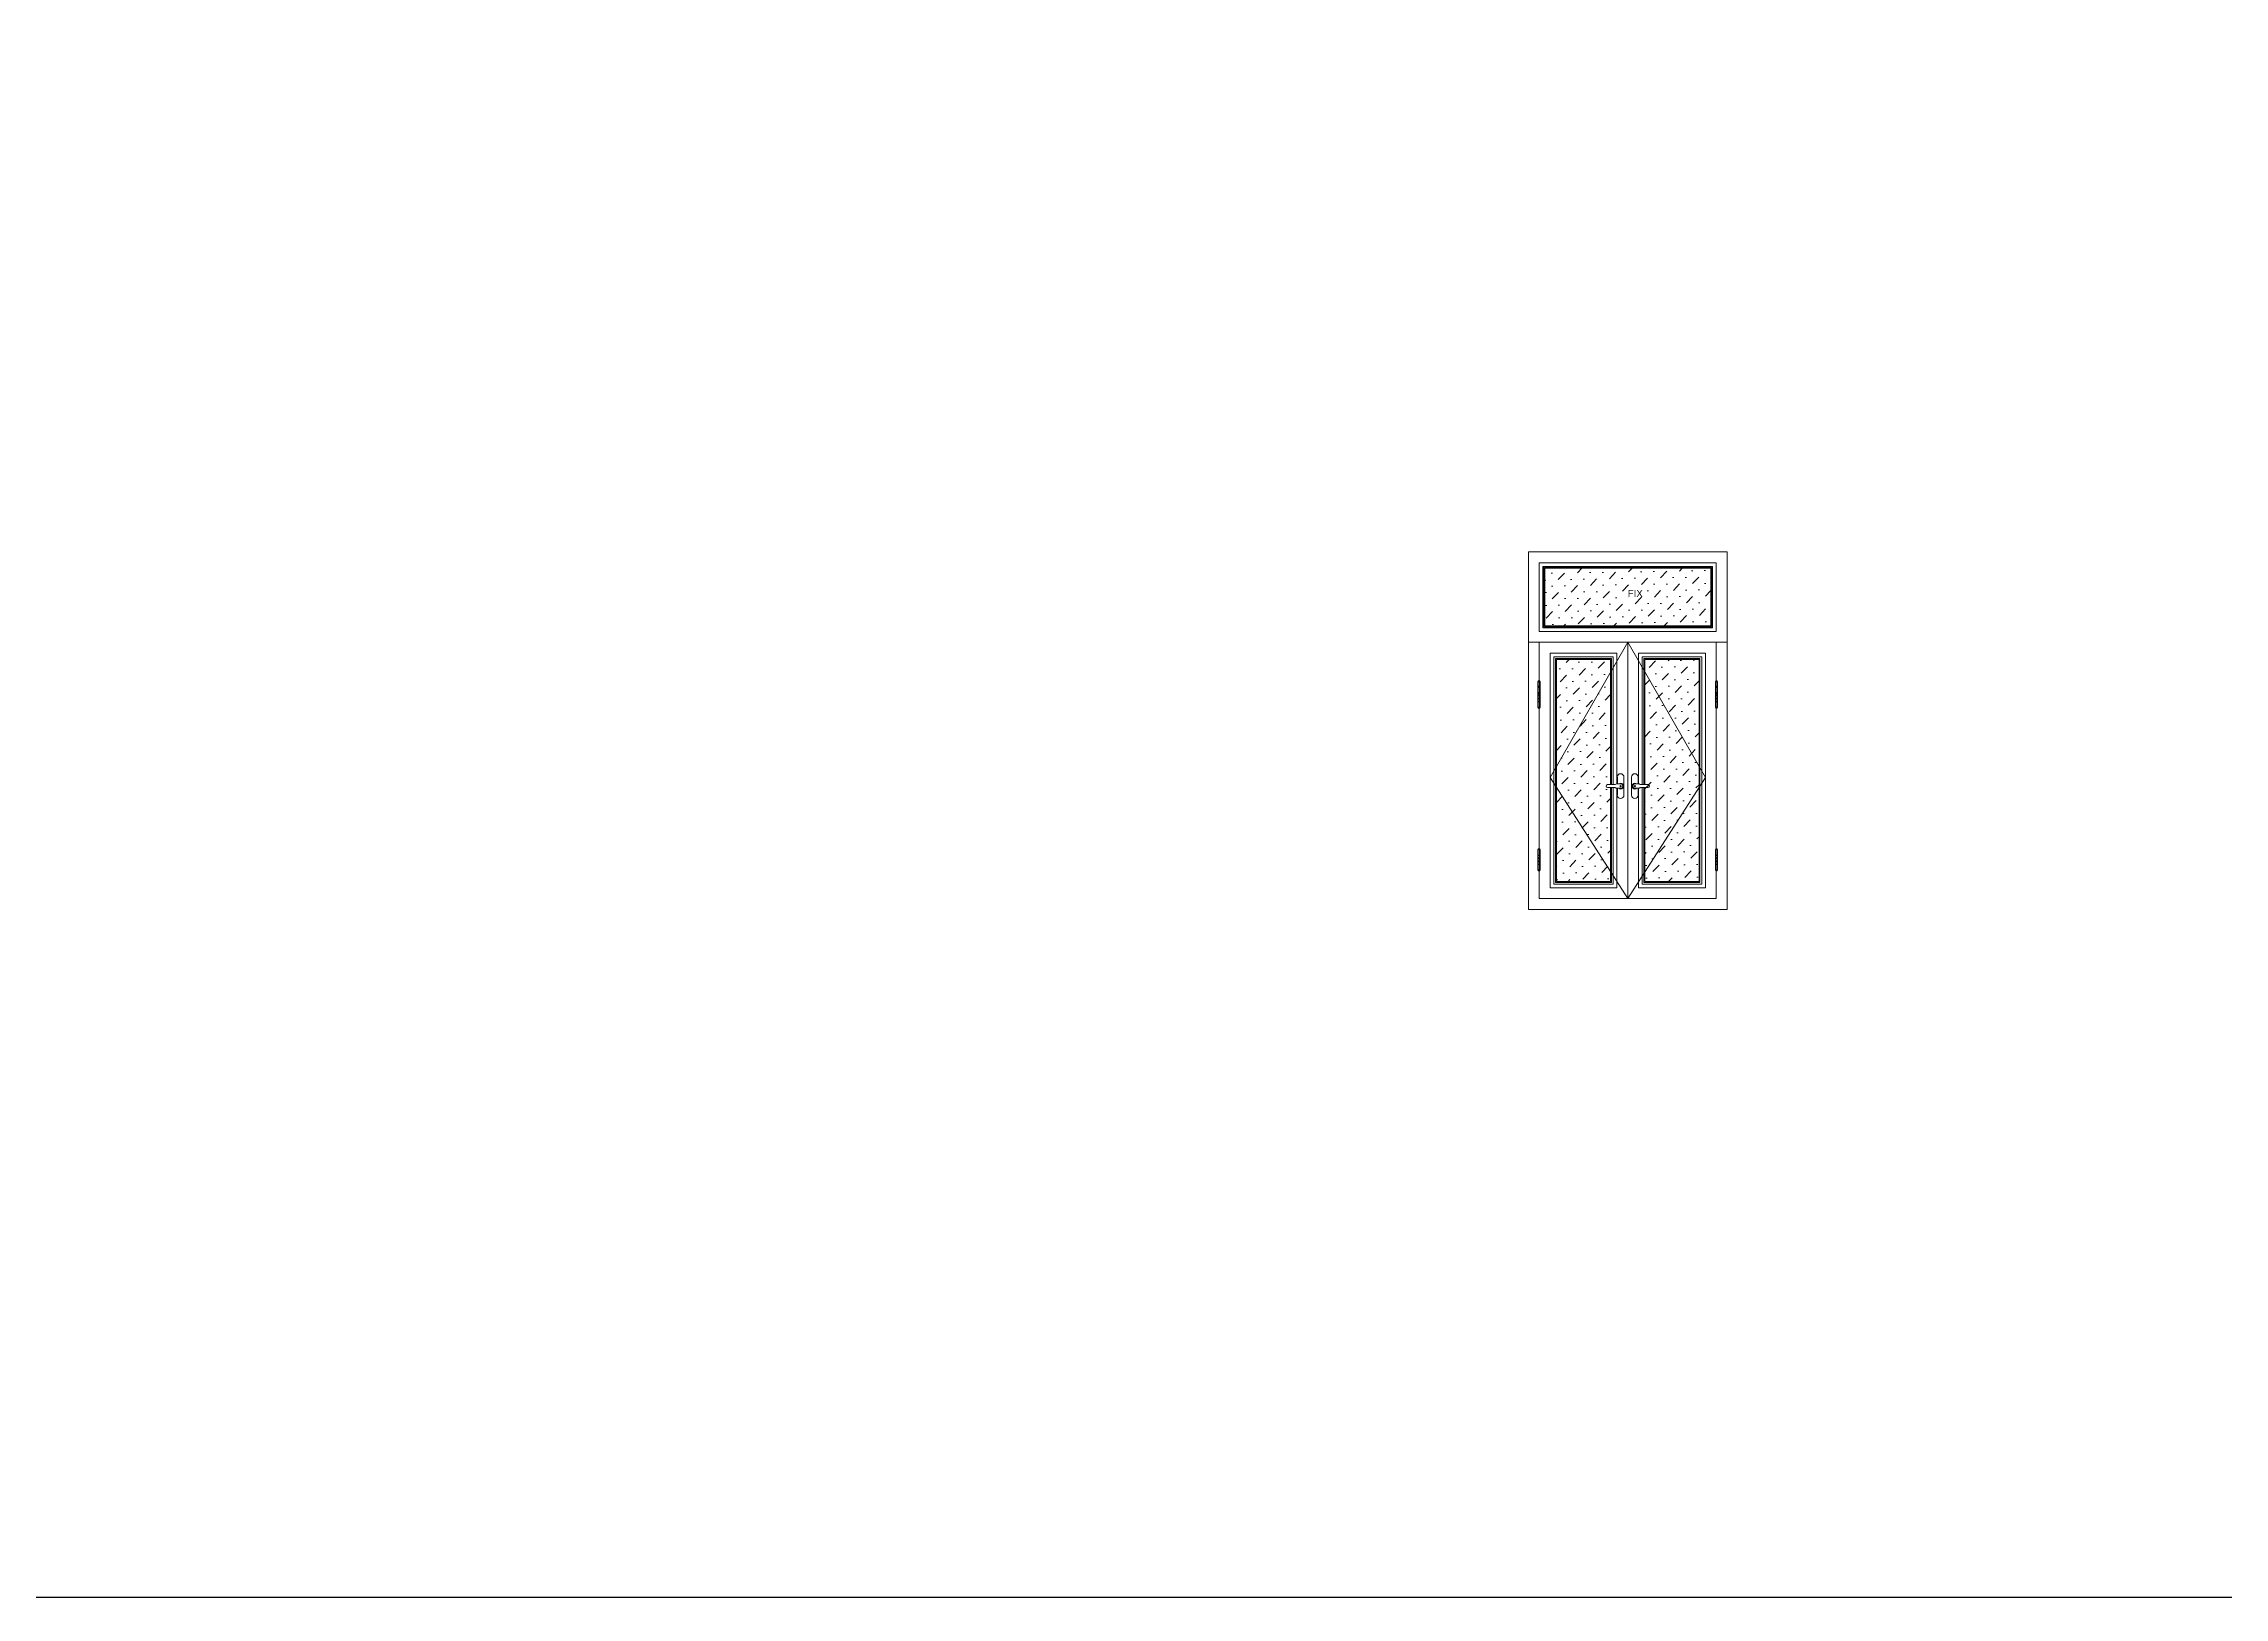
# Model space of a CAD drawing. Header units: millimetres. Extents: x 1832547 to 2001569, y -558009 to -417808.
# Drawn here: x 1854374 to 1866458, y -535353 to -526748 of the extents above; entities that cross this region are included whole.
import ezdxf

# ---------------------------------------------------------------- set-up
doc = ezdxf.new("R2010")
doc.units = ezdxf.units.MM
doc.header["$MEASUREMENT"] = 0
doc.linetypes.add('HIDDEN', pattern=[9.525, 6.35, -3.175])
doc.layers.get('0').update_dxf_attribs({"linetype": 'CONTINUOUS'})
for name, color, linetype, lineweight in [('AUDIT_I_120404221301-0', 7, 'CONTINUOUS', 15), ('CA. TUONG', 30, 'CONTINUOUS', 30), ('CA.dim 08', 8, 'CONTINUOUS', 13), ('CA.khuat 75', 75, 'HIDDEN', 9), ('CA.noi that 15', 15, 'CONTINUOUS', 9), ('CA.thay 145', 145, 'CONTINUOUS', 18), ('CA.vat lieu 08', 8, 'CONTINUOUS', 5)]:
    doc.layers.add(name, color=color, linetype=linetype, lineweight=lineweight)
doc.styles.add('CA.JSC1', font='Vhavan.ttf', dxfattribs={"width": 0.8})

# ---------------------------------------------------------------- blocks, each defined once
blk = doc.blocks.new('A$C20F25EA7')
blk.add_wipeout([(19, 10), (25, 7), (60, 7), (65, 5), (67, 0), (65, -5), (60, -7), (25, -7), (19, -10), (0, -10), (-7, -7), (-10, 0), (-7, 7), (0, 10)]).dxf.layer = 'CA.vat lieu 08'
at = {"layer": 'CA.vat lieu 08', "ltscale": 0.5}
for p, q in [((0, 10), (19, 10)), ((19, 10), (25, 7)), ((26, 7), (60, 7)), ((0, -10), (19, -10)), ((20, -10), (25, -7)), ((26, -7), (60, -7))]:
    blk.add_line(p, q, dxfattribs=at)
for points in [[(-15, 42), (-15, -42)], [(15, 10), (15, 42)], [(15, -42), (15, -10)]]:
    blk.add_lwpolyline(points, dxfattribs=at)
blk.add_circle((0, 0), 2.8, dxfattribs=at)
for centre, radius, start, end in [((0, 42), 15.4, 0, 180), ((0, 0), 13.3, 48.259, 311.741), ((0, 0), 9.92, 90, 270), ((26, 9), 1.92, 242.8073, 270), ((60, 0), 6.96, 270, 90), ((0, -42), 15.4, 180, 0), ((19, -8), 1.92, 270, 297.1927), ((26, -9), 1.92, 90, 117.1927)]:
    blk.add_arc(centre, radius, start, end, dxfattribs=at)
blk = doc.blocks.new('BANLE')
at = {"layer": 'CA.noi that 15'}
for p, q in [((0, 69), (12, 69)), ((0, 38), (0, 69)), ((0, 38), (12, 38)), ((0, 6), (0, 36)), ((12, 36), (0, 36)), ((12, 6), (0, 6)), ((4, 38), (8, 38)), ((4, 36), (4, 38)), ((8, 36), (4, 36)), ((8, 38), (8, 36)), ((12, 69), (12, 38)), ((12, 36), (12, 6))]:
    blk.add_line(p, q, dxfattribs=at)
for centre, start, end in [((6, 69), 0, 180), ((6, 6), 180, 0)]:
    blk.add_arc(centre, 6, start, end, dxfattribs=at)

msp = doc.modelspace()

# ---------------------------------------------------------------- linework, layer by layer
at = {"layer": 'CA.khuat 75', "ltscale": 200}
msp.add_lwpolyline([(1863152.3, -530063.6), (1862722.3, -530813.6), (1863152.3, -531483.6)], dxfattribs=at)
at = {"layer": 'CA.noi that 15'}
for points in [[(1862682.3, -529983.6), (1863622.3, -529983.6), (1863622.3, -529643.6), (1862682.3, -529643.6)], [(1862742.3, -531403.6), (1863072.3, -531403.6), (1863072.3, -530143.6), (1862742.3, -530143.6)], [(1863562.3, -531403.6), (1863232.3, -531403.6), (1863232.3, -530143.6), (1863562.3, -530143.6)]]:
    msp.add_lwpolyline(points, close=True, dxfattribs=at)
at = {"layer": 'CA.thay 145'}
for points in [[(1862602.3, -531543.6), (1863702.3, -531543.6), (1863702.3, -529563.6), (1862602.3, -529563.6)], [(1862602.3, -530063.6), (1863702.3, -530063.6), (1863702.3, -529563.6), (1862602.3, -529563.6)], [(1862662.3, -530003.6), (1863642.3, -530003.6), (1863642.3, -529623.6), (1862662.3, -529623.6)], [(1862662.3, -531483.6), (1863152.3, -531483.6), (1863152.3, -530063.6), (1862662.3, -530063.6)], [(1863152.3, -531483.6), (1863152.3, -530063.6), (1862662.3, -530063.6), (1862662.3, -531483.6)], [(1862662.3, -531483.6), (1863152.3, -531483.6), (1863152.3, -530063.6), (1862662.3, -530063.6)], [(1862722.3, -531423.6), (1863092.3, -531423.6), (1863092.3, -530123.6), (1862722.3, -530123.6)], [(1863582.3, -531423.6), (1863212.3, -531423.6), (1863212.3, -530123.6), (1863582.3, -530123.6)]]:
    msp.add_lwpolyline(points, close=True, dxfattribs=at)
for points in [[(1862602.3, -530063.6), (1862602.3, -531423.6)], [(1862662.3, -530063.6), (1862662.3, -531483.6)], [(1863152.3, -530063.6), (1863152.3, -531483.6)], [(1863152.3, -530063.6), (1863152.3, -531483.6)], [(1863642.3, -530063.6), (1863642.3, -531483.6)], [(1863702.3, -530063.6), (1863702.3, -531423.6)], [(1863702.3, -530063.6), (1863702.3, -531423.6)]]:
    msp.add_lwpolyline(points, dxfattribs=at)
at = {"layer": 'CA.vat lieu 08'}
for points in [[(1862687.3, -529978.6), (1863617.3, -529978.6), (1863617.3, -529648.6), (1862687.3, -529648.6)], [(1862692.3, -529973.6), (1863612.3, -529973.6), (1863612.3, -529653.6), (1862692.3, -529653.6)], [(1862752.3, -531393.6), (1863062.3, -531393.6), (1863062.3, -530153.6), (1862752.3, -530153.6)], [(1862757.3, -531388.6), (1863057.3, -531388.6), (1863057.3, -530158.6), (1862757.3, -530158.6)], [(1863552.3, -531393.6), (1863242.3, -531393.6), (1863242.3, -530153.6), (1863552.3, -530153.6)], [(1863547.3, -531388.6), (1863247.3, -531388.6), (1863247.3, -530158.6), (1863547.3, -530158.6)]]:
    msp.add_lwpolyline(points, close=True, dxfattribs=at)

# ---------------------------------------------------------------- block references
at = {"rotation": 180}
msp.add_blockref('BANLE', (1862666.3, -530276.4), dxfattribs=at)
at = {"xscale": -1}
for p in [(1862666.3, -530380.1), (1862666.3, -530430.1), (1862666.3, -531280.9), (1862666.3, -531330.9)]:
    msp.add_blockref('BANLE', p, dxfattribs=at)
at = {"xscale": -1, "rotation": 180}
msp.add_blockref('BANLE', (1863638.3, -530276.4), dxfattribs=at)
for p in [(1863638.3, -530380.1), (1863638.3, -530430.1), (1863638.3, -531280.9), (1863638.3, -531330.9)]:
    msp.add_blockref('BANLE', p)

# ---------------------------------------------------------------- texts
at = {"layer": 'AUDIT_I_120404221301-0', "style": 'CA.JSC1'}
msp.add_text('FIX', height=40, dxfattribs=at).set_placement((1863152.3, -529813.6))

# ---------------------------------------------------------------- next in the draw order: block references
at = {"extrusion": (0, 0, -1), "xscale": 1.200000000186265, "yscale": 1.200000000186265, "zscale": -1.200000000186265}
msp.add_blockref('A$C20F25EA7', (-1863112.8, -530860.7), dxfattribs=at)

# ---------------------------------------------------------------- next in the draw order: linework, layer by layer
at = {"layer": 'CA.khuat 75', "ltscale": 200}
msp.add_lwpolyline([(1863152.3, -530063.6), (1863582.3, -530813.6), (1863152.3, -531483.6)], dxfattribs=at)
at = {"layer": 'CA.thay 145'}
for points in [[(1863642.3, -531483.6), (1863152.3, -531483.6), (1863152.3, -530063.6), (1863642.3, -530063.6)], [(1863152.3, -531483.6), (1863152.3, -530063.6), (1863642.3, -530063.6), (1863642.3, -531483.6)], [(1863642.3, -531483.6), (1863152.3, -531483.6), (1863152.3, -530063.6), (1863642.3, -530063.6)]]:
    msp.add_lwpolyline(points, close=True, dxfattribs=at)
msp.add_lwpolyline([(1863152.3, -530063.6), (1863152.3, -531483.6)], dxfattribs=at)
msp.add_lwpolyline([(1863152.3, -530063.6), (1863152.3, -531483.6)], dxfattribs=at)

# ---------------------------------------------------------------- next in the draw order: block references
at = {"extrusion": (0, 0, -1), "xscale": -1.200000000186265, "yscale": 1.200000000186265, "zscale": -1.200000000186265}
msp.add_blockref('A$C20F25EA7', (-1863191.8, -530860.7), dxfattribs=at)

# ---------------------------------------------------------------- next in the draw order: hatches: boundary and pattern name
at = {"layer": 'CA.dim 08'}
h = msp.add_hatch(dxfattribs=at)
h.set_pattern_fill('MUDST', color=256, scale=200, angle=46)
h.set_pattern_definition([(46, (1098554.455, -1315900.21), (33.498847, 106.6668986), [50, -50, 0, -50, 0, -50])])
h.paths.add_polyline_path([(1862692.3, -529973.6), (1863612.3, -529973.6), (1863612.3, -529653.6), (1862692.3, -529653.6)])
h.paths.add_polyline_path([(1862757.3, -531388.6), (1863057.3, -531388.6), (1863057.3, -530158.6), (1862757.3, -530158.6)])
h.paths.add_polyline_path([(1863547.3, -531388.6), (1863247.3, -531388.6), (1863247.3, -530158.6), (1863547.3, -530158.6)])

# ---------------------------------------------------------------- next in the draw order: linework, layer by layer
at = {"layer": 'CA. TUONG'}
msp.add_lwpolyline([(1832546.9, -514464.3), (1870493.3, -514464.3), (1870493.3, -535353.5), (1832546.9, -535353.5)], close=True, dxfattribs=at)

doc.saveas('drawing.dxf')
